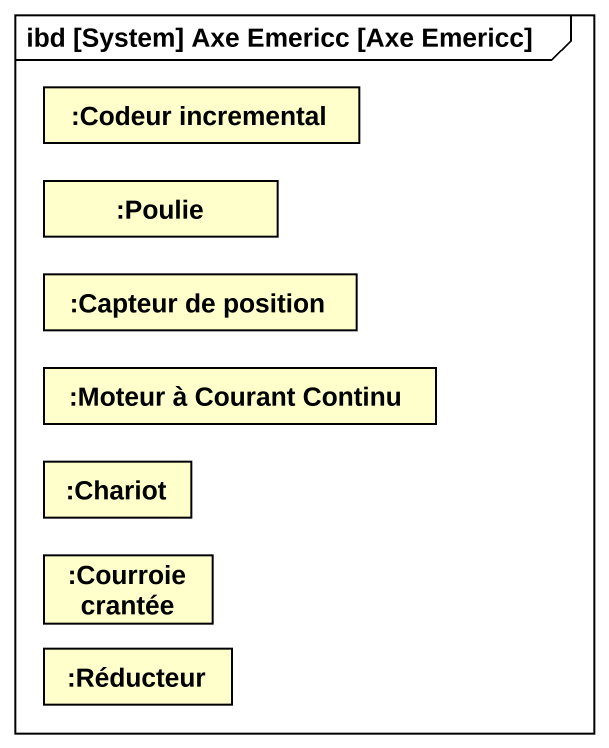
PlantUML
@startuml
mainframe ibd [System] Axe Emericc [Axe Emericc]
rectangle ":Codeur incremental" as Codeur_incremental
rectangle ":Poulie" as Poulie
rectangle ":Capteur de position" as Capteur_de_position
rectangle ":Moteur à Courant Continu" as Moteur_à_Courant_Continu
rectangle ":Chariot" as Chariot
rectangle ":Courroie crantée" as Courroie_crantée
rectangle ":Réducteur" as Réducteur
@enduml
